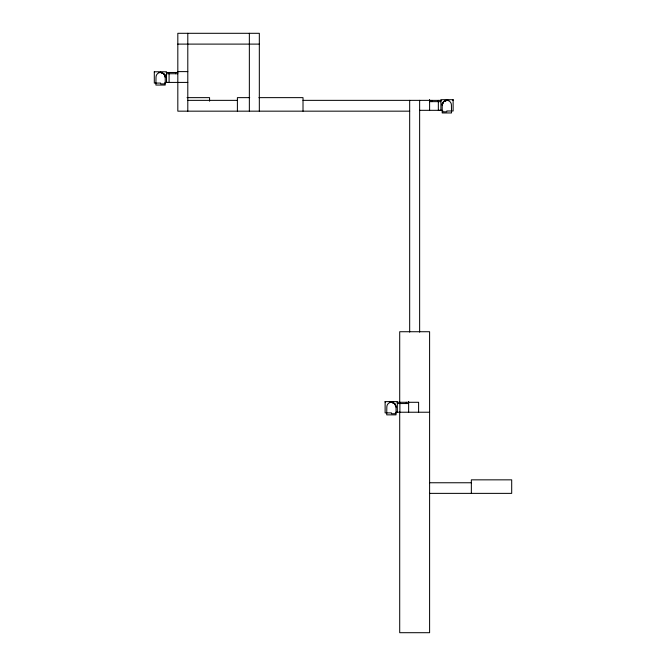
<?xml version="1.0" encoding="UTF-8"?>
<svg xmlns="http://www.w3.org/2000/svg" width="666" height="666" viewBox="0 0 666 666"><rect width="100%" height="100%" fill="white"/><g stroke="black" fill="none" stroke-linecap="round" stroke-linejoin="round"><path stroke-width="1" d="M446.803 99.7L446.803 100.383A4.612 4.612 0 0 0 442.199 104.995L443.548 101.74L446.803 100.383A4.612 4.612 0 0 1 451.415 104.995L451.531 112.954L442.199 112.954L442.199 103.155M442.199 104.995L443.548 101.74L446.803 100.383M452.93 100.383L453.121 99.7L440.909 99.7L440.909 110.323L439.568 110.323M167.857 82.409L166.517 82.409L166.517 71.786L154.304 71.786L154.304 83.075L160.623 83.075L160.623 83.908L164.585 83.908L164.585 83.075L165.235 83.075M177.822 44.106L259.324 44.106M177.822 71.612L187.795 71.612M158.583 72.477L162.587 72.477M166.2 72.477L177.822 72.477M166.517 73.735L177.822 73.735M165.235 82.418L187.795 82.418M187.038 97.636L209.565 97.636L209.565 101.199M249.7 97.636L237.396 97.636L237.396 111.164M258.924 97.636L303.013 97.636L303.013 111.164M187.795 100.358L237.396 100.358M303.013 100.358L429.603 100.358M429.603 100.383L441.225 100.383M444.838 100.383L448.842 100.383M429.603 101.64L440.909 101.64M419.638 110.323L442.199 110.323M442.199 110.981L442.848 110.981L442.848 111.821L446.803 111.821L446.803 110.981L453.121 110.981L453.121 99.7M409.673 111.164L177.822 111.164L177.822 33.3L259.324 33.3L259.324 111.164M396.045 412.887L395.396 412.887L395.396 413.728L391.442 413.728L391.442 412.887L385.123 412.887L385.123 401.606L397.336 401.606L397.336 412.229M389.402 402.289L393.406 402.289M397.019 402.289L418.606 402.289L418.606 412.229M397.336 403.546L408.641 403.546M396.045 412.229L429.603 412.229M429.603 482.758L471.353 482.758M429.603 493.373L511.696 493.373L511.696 479.845L471.353 479.845L471.353 493.373M165.235 74.467L165.235 85.048L155.894 85.048L156.011 77.09A4.612 4.612 0 0 1 160.623 72.477L163.878 73.826L165.235 77.09A4.612 4.612 0 0 0 160.623 72.477L160.623 71.786M396.045 406.268L396.045 414.86L386.713 414.86L386.829 406.901A4.612 4.612 0 0 1 391.442 402.289L394.697 403.638L396.045 406.901A4.612 4.612 0 0 0 391.442 402.289L391.442 401.606M160.623 72.477L163.878 73.826L165.235 77.09M391.442 402.289L394.697 403.638L396.045 406.901M385.123 401.606L385.314 402.289M154.304 71.786L154.504 72.477M438.345 100.383L438.345 110.323M431.909 100.383L431.909 101.64M429.603 99.517L429.603 110.323M419.638 100.358L419.638 332.159M409.673 100.358L409.673 332.126M408.641 401.423L408.641 412.229M406.335 402.289L406.335 403.546M399.9 402.289L399.9 412.229M399.708 402.938L399.708 331.726L429.603 331.726L429.603 632.7L399.708 632.7L399.708 412.229M249.35 33.3L249.35 111.164M187.795 33.3L187.795 111.164M175.524 72.477L175.524 73.735M169.089 72.477L169.089 82.418"/></g></svg>
